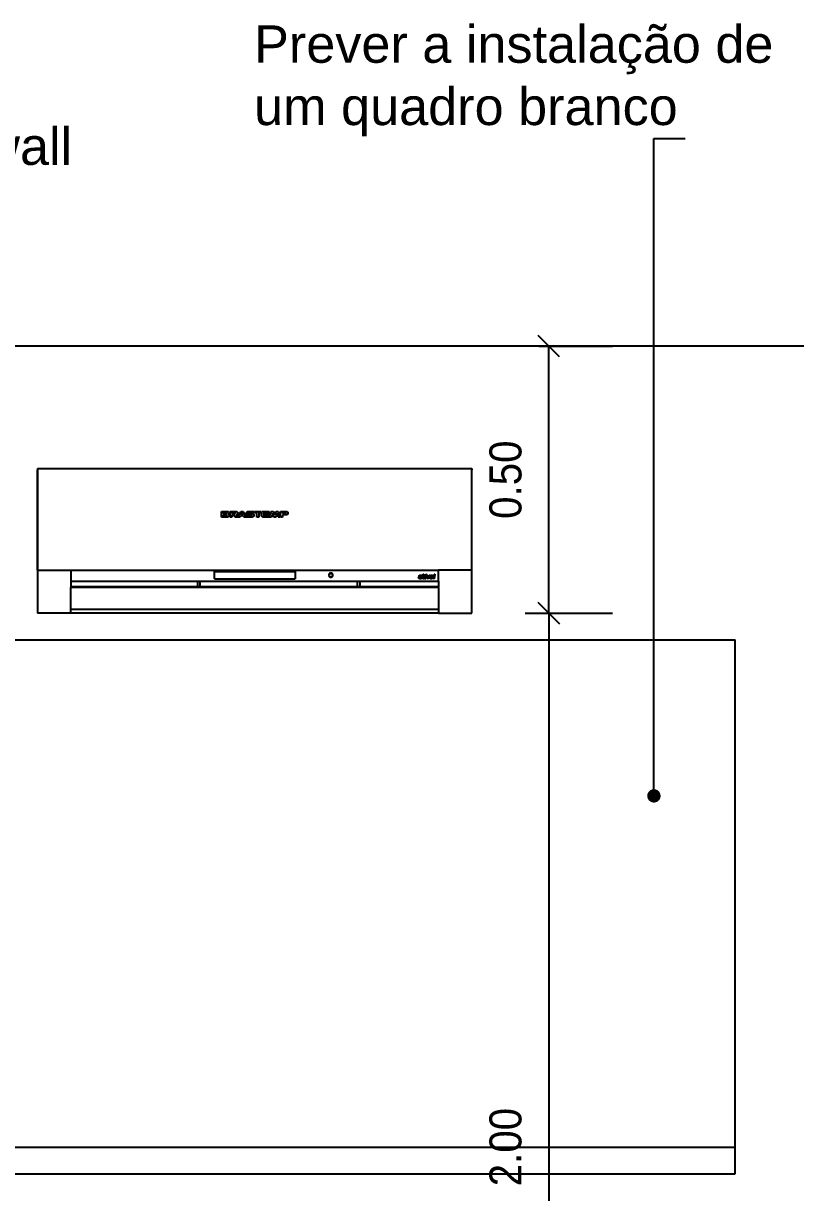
# Model space of a CAD drawing. Header units: millimetres. Extents: x 7034 to 7235, y -465 to -378.
# Drawn here: x 7106.118 to 7107.565, y -437.012 to -434.822 of the extents above; entities that cross this region are included whole.
import ezdxf

# ---------------------------------------------------------------- set-up
doc = ezdxf.new("R2010")
doc.units = ezdxf.units.MM
doc.header["$LTSCALE"] = 0.005
doc.linetypes.add('CONTINUO', pattern=[0])
doc.layers.get('0').update_dxf_attribs({"linetype": 'CONTINUO'})
doc.layers.get('DEFPOINTS').update_dxf_attribs({"linetype": 'CONTINUO', "lineweight": 15})
for name, color, linetype in [('- COTAS', 12, 'Continuous'), ('252', 252, 'Continuous'), ('ARQ-TEXTO', 3, 'Continuous'), ('ARQ_ALVENARIA', 6, 'Continuous'), ('ARQ_TXT_AMBIENTE', 3, 'Continuous'), ('DETALHES', 4, 'Continuous'), ('LL_DETALHES PRETO', 250, 'Continuous')]:
    doc.layers.add(name, color=color, linetype=linetype)
doc.styles.add('50', font='ARIALN.TTF', dxfattribs={"height": 0.1})
doc.styles.add('ARQ', font='arial.ttf', dxfattribs={"width": 0.9})
doc.styles.get("Standard").update_dxf_attribs({"font": 'arial.ttf'})
doc.dimstyles.new('1-40', dxfattribs={"dimtxt": 0.06, "dimasz": 0.04, "dimexe": 0.1195, "dimexo": 0.1, "dimgap": 0.05, "dimtad": 1, "dimzin": 0, "dimdsep": 46, "dimtxsty": 'ARQ', "dimblk": 'OBLIQUE', "dimcen": 0.09, "dimclrd": 1, "dimclre": 1, "dimclrt": 7, "dimadec": 0, "dimazin": 0, "dimtm": 1e-09, "dimtfac": 1, "dimtofl": 0, "dimtmove": 0, "dimatfit": 3, "dimfxl": 0.1, "dimfxlon": 1, "dimtolj": 1, "dimtzin": 0, "dimlwd": -1, "dimlwe": -1, "dimarcsym": 0})
doc.dimstyles.new('50', dxfattribs={"dimscale": 0, "dimtxt": 0.1, "dimasz": 0.025, "dimexe": 0.05, "dimexo": 0.05, "dimgap": 0.01, "dimtad": 1, "dimdec": 0, "dimlfac": 100, "dimzin": 0, "dimdsep": 46, "dimtxsty": '50', "dimblk": 'DOT', "dimcen": 0.02, "dimclrd": 1, "dimclre": 1, "dimclrt": 7, "dimadec": 0, "dimazin": 0, "dimtfac": 1, "dimtdec": 0, "dimtofl": 0, "dimtmove": 2, "dimatfit": 2, "dimldrblk": 'DOT', "dimfxl": 0.05, "dimtolj": 1, "dimtzin": 0, "dimlwd": -1, "dimarcsym": 0})

# ---------------------------------------------------------------- blocks, each defined once
blk = doc.blocks.new('_OBLIQUE')
at = {"color": 0, "linetype": 'ByBlock'}
blk.add_line((-0.5, -0.5), (0.5, 0.5), dxfattribs=at)
blk = doc.blocks.new('*D69')
at = {"layer": '- COTAS', "color": 1, "transparency": 16777216}
for p, q in [((7107.0585, -435.9264), (7107.222, -435.9264)), ((7107.1025, -435.9264), (7107.1025, -437.9264)), ((7107.2025, -437.9264), (7106.983, -437.9264))]:
    blk.add_line(p, q, dxfattribs=at)
at = {"layer": 'DEFPOINTS', "color": 0, "transparency": 16777216}
for p in [(7106.9585, -435.9264), (7107.1025, -437.9264), (7109.2585, -437.9264)]:
    blk.add_point(p, dxfattribs=at)
at = {"layer": '- COTAS', "color": 1, "transparency": 16777216, "xscale": 0.04, "yscale": 0.04, "zscale": 0.04}
for p, rotation in [((7107.1025, -435.9264), 90), ((7107.1025, -437.9264), 270)]:
    blk.add_blockref('_OBLIQUE', p, dxfattribs=dict(at, rotation=rotation))
at = {"layer": '- COTAS', "color": 7, "transparency": 16777216, "insert": (7107.0218, -436.9264), "char_height": 0.06, "attachment_point": 5, "rotation": 90, "style": 'ARQ'}
blk.add_mtext('\\A1;2.00', dxfattribs=at)
blk = doc.blocks.new('*D70')
at = {"layer": '- COTAS', "color": 1, "transparency": 16777216}
for p, q in [((7107.084, -435.4264), (7107.222, -435.4264)), ((7107.1025, -435.9264), (7107.1025, -435.4264)), ((7107.1025, -435.9264), (7107.222, -435.9264))]:
    blk.add_line(p, q, dxfattribs=at)
at = {"layer": 'DEFPOINTS', "color": 0, "transparency": 16777216}
for p in [(7106.984, -435.4264), (7107.1025, -435.4264), (7107.1025, -435.9264)]:
    blk.add_point(p, dxfattribs=at)
at = {"layer": '- COTAS', "color": 1, "transparency": 16777216, "xscale": 0.04, "yscale": 0.04, "zscale": 0.04}
for p, rotation in [((7107.1025, -435.4264), 90), ((7107.1025, -435.9264), 270)]:
    blk.add_blockref('_OBLIQUE', p, dxfattribs=dict(at, rotation=rotation))
at = {"layer": '- COTAS', "color": 7, "transparency": 16777216, "insert": (7107.0218, -435.6764), "char_height": 0.06, "attachment_point": 5, "rotation": 90, "style": 'ARQ'}
blk.add_mtext('\\A1;0.50', dxfattribs=at)
blk = doc.blocks.new('_DOT')
at = {"color": 0, "linetype": 'ByBlock'}
blk.add_line((-0.5, 0), (-1, 0), dxfattribs=at)
at = {"color": 0, "linetype": 'ByBlock', "const_width": 0.5}
blk.add_lwpolyline([(-0.25, 0, 1), (0.25, 0, 1)], format="xyb", close=True, dxfattribs=at)
blk = doc.blocks.new('DOT')
at = {"layer": 'ARQ-TEXTO', "color": 0, "linetype": 'ByBlock'}
blk.add_line((-0.5, 0), (-1, 0), dxfattribs=at)
at = {"layer": 'ARQ-TEXTO', "color": 0, "linetype": 'ByBlock', "const_width": 0.5}
blk.add_lwpolyline([(-0.25, 0, 1), (0.25, 0, 1)], format="xyb", close=True, dxfattribs=at)

msp = doc.modelspace()

# ---------------------------------------------------------------- linework, layer by layer
at = {"layer": '252'}
for p, q in [((7105.6518, -435.9764), (7107.4518, -435.9764)), ((7107.4518, -436.9764), (7107.4518, -435.9764)), ((7105.6518, -436.9264), (7107.4518, -436.9264)), ((7105.6518, -436.9764), (7107.4518, -436.9764))]:
    msp.add_line(p, q, dxfattribs=at)
at = {"layer": 'DETALHES'}
msp.add_line((7113.5818, -435.4264), (7105.1518, -435.4264), dxfattribs=at)
at = {"layer": 'LL_DETALHES PRETO'}
for p, q in [((7106.1451, -435.6556), (7106.1451, -435.6582)), ((7106.1451, -435.6556), (7106.1455, -435.6556)), ((7106.1451, -435.6582), (7106.1455, -435.6582)), ((7106.1451, -435.8461), (7106.1451, -435.6582)), ((7106.1455, -435.6582), (7106.1455, -435.6556)), ((7106.1455, -435.6556), (7106.958, -435.6556)), ((7106.1455, -435.8461), (7106.1455, -435.6582)), ((7106.958, -435.6556), (7106.9585, -435.6556)), ((7106.958, -435.6556), (7106.958, -435.6582)), ((7106.958, -435.6582), (7106.9585, -435.6582)), ((7106.958, -435.6582), (7106.958, -435.8461)), ((7106.9585, -435.6556), (7106.9585, -435.6582)), ((7106.9585, -435.8461), (7106.9585, -435.6582)), ((7106.4893, -435.7464), (7106.4893, -435.7357)), ((7106.4893, -435.7357), (7106.5009, -435.7357)), ((7106.5009, -435.7464), (7106.4893, -435.7464)), ((7106.4929, -435.7379), (7106.4929, -435.7397)), ((7106.499, -435.7379), (7106.4929, -435.7379)), ((7106.4929, -435.7397), (7106.499, -435.7397)), ((7106.4929, -435.7423), (7106.4929, -435.7441)), ((7106.499, -435.7423), (7106.4929, -435.7423)), ((7106.4929, -435.7441), (7106.499, -435.7441)), ((7106.4991, -435.7379), (7106.499, -435.7379)), ((7106.499, -435.7397), (7106.4991, -435.7397)), ((7106.4991, -435.7424), (7106.499, -435.7423)), ((7106.499, -435.7441), (7106.4991, -435.7441)), ((7106.4992, -435.738), (7106.4991, -435.7379)), ((7106.4991, -435.7397), (7106.4992, -435.7397)), ((7106.4992, -435.7424), (7106.4991, -435.7424)), ((7106.4991, -435.7441), (7106.4992, -435.7441)), ((7106.4993, -435.738), (7106.4992, -435.738)), ((7106.4992, -435.7397), (7106.4993, -435.7396)), ((7106.4993, -435.7424), (7106.4992, -435.7424)), ((7106.4992, -435.7441), (7106.4993, -435.7441)), ((7106.4993, -435.738), (7106.4993, -435.738)), ((7106.4994, -435.7381), (7106.4993, -435.738)), ((7106.4993, -435.7396), (7106.4994, -435.7395)), ((7106.4993, -435.7396), (7106.4993, -435.7396)), ((7106.4993, -435.7425), (7106.4993, -435.7424)), ((7106.4994, -435.7425), (7106.4993, -435.7425)), ((7106.4993, -435.744), (7106.4994, -435.744)), ((7106.4993, -435.7441), (7106.4993, -435.744)), ((7106.4995, -435.7382), (7106.4994, -435.7381)), ((7106.4994, -435.7395), (7106.4995, -435.7395)), ((7106.4995, -435.7426), (7106.4994, -435.7425)), ((7106.4994, -435.744), (7106.4995, -435.7439)), ((7106.4995, -435.7382), (7106.4995, -435.7382)), ((7106.4995, -435.7383), (7106.4995, -435.7382)), ((7106.4996, -435.7384), (7106.4995, -435.7383)), ((7106.4995, -435.7393), (7106.4996, -435.7392)), ((7106.4995, -435.7394), (7106.4995, -435.7393)), ((7106.4995, -435.7395), (7106.4995, -435.7394)), ((7106.4995, -435.7427), (7106.4995, -435.7426)), ((7106.4995, -435.7427), (7106.4995, -435.7427)), ((7106.4996, -435.7428), (7106.4995, -435.7427)), ((7106.4995, -435.7437), (7106.4996, -435.7436)), ((7106.4995, -435.7438), (7106.4995, -435.7437)), ((7106.4995, -435.7439), (7106.4995, -435.7438)), ((7106.4996, -435.7385), (7106.4996, -435.7384)), ((7106.4996, -435.7391), (7106.4996, -435.7385)), ((7106.4996, -435.7392), (7106.4996, -435.7391)), ((7106.4996, -435.7429), (7106.4996, -435.7428)), ((7106.4996, -435.7435), (7106.4996, -435.7429)), ((7106.4996, -435.7436), (7106.4996, -435.7435)), ((7106.5009, -435.7357), (7106.5014, -435.7357)), ((7106.5014, -435.7463), (7106.5009, -435.7464)), ((7106.5014, -435.7357), (7106.5019, -435.7358)), ((7106.5019, -435.7462), (7106.5014, -435.7463)), ((7106.5015, -435.741), (7106.5019, -435.7411)), ((7106.5019, -435.741), (7106.5015, -435.741)), ((7106.5019, -435.7358), (7106.5023, -435.736)), ((7106.5023, -435.7409), (7106.5019, -435.741)), ((7106.5019, -435.7411), (7106.5023, -435.7411)), ((7106.5023, -435.746), (7106.5019, -435.7462)), ((7106.5023, -435.736), (7106.5027, -435.7362)), ((7106.5026, -435.7408), (7106.5023, -435.7409)), ((7106.5023, -435.7411), (7106.5026, -435.7413)), ((7106.5027, -435.7458), (7106.5023, -435.746)), ((7106.503, -435.7406), (7106.5026, -435.7408)), ((7106.5026, -435.7413), (7106.503, -435.7415)), ((7106.5027, -435.7362), (7106.5031, -435.7365)), ((7106.5031, -435.7455), (7106.5027, -435.7458)), ((7106.5032, -435.7403), (7106.503, -435.7406)), ((7106.503, -435.7415), (7106.5032, -435.7417)), ((7106.5031, -435.7365), (7106.5034, -435.7369)), ((7106.5034, -435.7451), (7106.5031, -435.7455)), ((7106.5035, -435.74), (7106.5032, -435.7403)), ((7106.5032, -435.7417), (7106.5035, -435.742)), ((7106.5034, -435.7369), (7106.5036, -435.7373)), ((7106.5036, -435.7447), (7106.5034, -435.7451)), ((7106.5037, -435.7397), (7106.5035, -435.74)), ((7106.5035, -435.742), (7106.5037, -435.7423)), ((7106.5036, -435.7373), (7106.5038, -435.7377)), ((7106.5038, -435.7443), (7106.5036, -435.7447)), ((7106.5038, -435.7394), (7106.5037, -435.7397)), ((7106.5037, -435.7423), (7106.5038, -435.7427)), ((7106.5038, -435.7377), (7106.5039, -435.7382)), ((7106.5039, -435.739), (7106.5038, -435.7394)), ((7106.5038, -435.7427), (7106.5039, -435.743)), ((7106.5039, -435.7439), (7106.5038, -435.7443)), ((7106.5039, -435.7382), (7106.5039, -435.7386)), ((7106.5039, -435.7386), (7106.5039, -435.739)), ((7106.5039, -435.743), (7106.5039, -435.7434)), ((7106.5039, -435.7434), (7106.5039, -435.7439)), ((7106.5055, -435.7464), (7106.5055, -435.7357)), ((7106.5055, -435.7357), (7106.5165, -435.7357)), ((7106.509, -435.7464), (7106.5055, -435.7464)), ((7106.509, -435.7382), (7106.509, -435.7398)), ((7106.515, -435.7382), (7106.509, -435.7382)), ((7106.509, -435.7398), (7106.515, -435.7398)), ((7106.5127, -435.7423), (7106.509, -435.7423)), ((7106.509, -435.7423), (7106.509, -435.7464)), ((7106.5151, -435.7464), (7106.5127, -435.7423)), ((7106.5151, -435.7382), (7106.515, -435.7382)), ((7106.515, -435.7398), (7106.5151, -435.7398)), ((7106.5152, -435.7382), (7106.5151, -435.7382)), ((7106.5151, -435.7398), (7106.5152, -435.7398)), ((7106.5191, -435.7464), (7106.5151, -435.7464)), ((7106.5153, -435.7383), (7106.5152, -435.7382)), ((7106.5152, -435.7398), (7106.5153, -435.7398)), ((7106.5154, -435.7383), (7106.5153, -435.7383)), ((7106.5153, -435.7398), (7106.5154, -435.7397)), ((7106.5155, -435.7384), (7106.5154, -435.7383)), ((7106.5154, -435.7397), (7106.5155, -435.7396)), ((7106.5155, -435.7385), (7106.5155, -435.7384)), ((7106.5156, -435.7385), (7106.5155, -435.7385)), ((7106.5155, -435.7396), (7106.5156, -435.7395)), ((7106.5155, -435.7396), (7106.5155, -435.7396)), ((7106.5156, -435.7386), (7106.5156, -435.7385)), ((7106.5156, -435.7387), (7106.5156, -435.7386)), ((7106.5156, -435.7388), (7106.5156, -435.7387)), ((7106.5156, -435.7392), (7106.5156, -435.7388)), ((7106.5156, -435.7393), (7106.5156, -435.7392)), ((7106.5156, -435.7394), (7106.5156, -435.7393)), ((7106.5156, -435.7395), (7106.5156, -435.7394)), ((7106.5165, -435.7357), (7106.5171, -435.7357)), ((7106.5168, -435.7423), (7106.5191, -435.7464)), ((7106.5171, -435.7423), (7106.5168, -435.7423)), ((7106.5171, -435.7357), (7106.5176, -435.7358)), ((7106.5176, -435.7423), (7106.5171, -435.7423)), ((7106.5176, -435.7358), (7106.5182, -435.7361)), ((7106.5181, -435.7422), (7106.5176, -435.7423)), ((7106.5185, -435.742), (7106.5181, -435.7422)), ((7106.5182, -435.7361), (7106.5186, -435.7363)), ((7106.5189, -435.7418), (7106.5185, -435.742)), ((7106.5186, -435.7363), (7106.5191, -435.7367)), ((7106.5192, -435.7415), (7106.5189, -435.7418)), ((7106.5191, -435.7367), (7106.5194, -435.7371)), ((7106.5196, -435.7411), (7106.5192, -435.7415)), ((7106.5194, -435.7371), (7106.5197, -435.7376)), ((7106.5195, -435.7464), (7106.5255, -435.7363)), ((7106.5236, -435.7464), (7106.5195, -435.7464)), ((7106.5198, -435.7407), (7106.5196, -435.7411)), ((7106.5197, -435.7376), (7106.52, -435.7381)), ((7106.52, -435.7403), (7106.5198, -435.7407)), ((7106.52, -435.7381), (7106.5201, -435.7386)), ((7106.5201, -435.7399), (7106.52, -435.7403)), ((7106.5201, -435.7386), (7106.5201, -435.7392)), ((7106.5201, -435.7392), (7106.5201, -435.7394)), ((7106.5201, -435.7394), (7106.5201, -435.7399)), ((7106.5249, -435.7441), (7106.5236, -435.7464)), ((7106.5308, -435.7441), (7106.5249, -435.7441)), ((7106.5255, -435.7363), (7106.5256, -435.7361)), ((7106.5256, -435.7361), (7106.5258, -435.7359)), ((7106.5258, -435.7359), (7106.526, -435.7358)), ((7106.5279, -435.7391), (7106.5259, -435.7423)), ((7106.5259, -435.7423), (7106.5298, -435.7423)), ((7106.526, -435.7358), (7106.5263, -435.7357)), ((7106.5263, -435.7357), (7106.5265, -435.7357)), ((7106.5265, -435.7357), (7106.5292, -435.7357)), ((7106.5298, -435.7423), (7106.5279, -435.7391)), ((7106.5292, -435.7357), (7106.5295, -435.7357)), ((7106.5295, -435.7357), (7106.5297, -435.7358)), ((7106.5297, -435.7358), (7106.5299, -435.7359)), ((7106.5299, -435.7359), (7106.5301, -435.7361)), ((7106.5301, -435.7361), (7106.5303, -435.7363)), ((7106.5303, -435.7363), (7106.5362, -435.7464)), ((7106.5322, -435.7464), (7106.5308, -435.7441)), ((7106.5362, -435.7464), (7106.5322, -435.7464)), ((7106.5365, -435.7382), (7106.5366, -435.7377)), ((7106.5365, -435.7386), (7106.5365, -435.7382)), ((7106.5365, -435.7394), (7106.5365, -435.7386)), ((7106.5365, -435.7399), (7106.5365, -435.7394)), ((7106.5366, -435.7403), (7106.5365, -435.7399)), ((7106.5366, -435.7377), (7106.5368, -435.7373)), ((7106.5368, -435.7407), (7106.5366, -435.7403)), ((7106.5368, -435.7373), (7106.5371, -435.7369)), ((7106.5371, -435.7411), (7106.5368, -435.7407)), ((7106.537, -435.7464), (7106.537, -435.7441)), ((7106.537, -435.7441), (7106.546, -435.7441)), ((7106.5473, -435.7464), (7106.537, -435.7464)), ((7106.5371, -435.7369), (7106.5374, -435.7365)), ((7106.5374, -435.7415), (7106.5371, -435.7411)), ((7106.5374, -435.7365), (7106.5377, -435.7362)), ((7106.5377, -435.7418), (7106.5374, -435.7415)), ((7106.5377, -435.7362), (7106.5381, -435.736)), ((7106.5381, -435.742), (7106.5377, -435.7418)), ((7106.5381, -435.736), (7106.5386, -435.7358)), ((7106.5386, -435.7422), (7106.5381, -435.742)), ((7106.5386, -435.7358), (7106.539, -435.7357)), ((7106.539, -435.7423), (7106.5386, -435.7422)), ((7106.539, -435.7357), (7106.5395, -435.7357)), ((7106.5395, -435.7423), (7106.539, -435.7423)), ((7106.5395, -435.7357), (7106.5503, -435.7357)), ((7106.546, -435.7423), (7106.5395, -435.7423)), ((7106.5397, -435.7386), (7106.5396, -435.7387)), ((7106.5396, -435.7387), (7106.5396, -435.7388)), ((7106.5396, -435.7388), (7106.5396, -435.7392)), ((7106.5396, -435.7392), (7106.5396, -435.7393)), ((7106.5396, -435.7393), (7106.5397, -435.7394)), ((7106.5397, -435.7385), (7106.5397, -435.7386)), ((7106.5398, -435.7385), (7106.5397, -435.7385)), ((7106.5397, -435.7394), (7106.5397, -435.7395)), ((7106.5397, -435.7395), (7106.5398, -435.7396)), ((7106.5399, -435.7383), (7106.5398, -435.7384)), ((7106.5398, -435.7384), (7106.5398, -435.7385)), ((7106.5398, -435.7396), (7106.5399, -435.7397)), ((7106.5398, -435.7396), (7106.5398, -435.7396)), ((7106.54, -435.7383), (7106.5399, -435.7383)), ((7106.5399, -435.7397), (7106.54, -435.7398)), ((7106.5401, -435.7382), (7106.54, -435.7383)), ((7106.54, -435.7398), (7106.5401, -435.7398)), ((7106.5401, -435.7382), (7106.5401, -435.7382)), ((7106.5402, -435.7382), (7106.5401, -435.7382)), ((7106.5401, -435.7398), (7106.5402, -435.7398)), ((7106.5401, -435.7398), (7106.5401, -435.7398)), ((7106.5503, -435.7382), (7106.5402, -435.7382)), ((7106.5402, -435.7398), (7106.5473, -435.7398)), ((7106.546, -435.7424), (7106.546, -435.7423)), ((7106.5461, -435.7424), (7106.546, -435.7424)), ((7106.546, -435.7441), (7106.5461, -435.7441)), ((7106.546, -435.7441), (7106.546, -435.7441)), ((7106.5462, -435.7424), (7106.5461, -435.7424)), ((7106.5461, -435.7441), (7106.5462, -435.7441)), ((7106.5463, -435.7425), (7106.5462, -435.7424)), ((7106.5462, -435.7441), (7106.5463, -435.744)), ((7106.5464, -435.7425), (7106.5463, -435.7425)), ((7106.5463, -435.744), (7106.5464, -435.744)), ((7106.5464, -435.7426), (7106.5464, -435.7425)), ((7106.5465, -435.7427), (7106.5464, -435.7426)), ((7106.5464, -435.7439), (7106.5465, -435.7438)), ((7106.5464, -435.744), (7106.5464, -435.7439)), ((7106.5465, -435.7427), (7106.5465, -435.7427)), ((7106.5465, -435.7428), (7106.5465, -435.7427)), ((7106.5466, -435.7429), (7106.5465, -435.7428)), ((7106.5465, -435.7436), (7106.5466, -435.7435)), ((7106.5465, -435.7437), (7106.5465, -435.7436)), ((7106.5465, -435.7438), (7106.5465, -435.7437)), ((7106.5466, -435.7435), (7106.5466, -435.7429)), ((7106.5473, -435.7398), (7106.5477, -435.7399)), ((7106.5477, -435.7463), (7106.5473, -435.7464)), ((7106.5477, -435.7399), (7106.5482, -435.74)), ((7106.5482, -435.7462), (7106.5477, -435.7463)), ((7106.5482, -435.74), (7106.5486, -435.7401)), ((7106.5486, -435.7461), (7106.5482, -435.7462)), ((7106.5486, -435.7401), (7106.549, -435.7404)), ((7106.549, -435.7458), (7106.5486, -435.7461)), ((7106.549, -435.7404), (7106.5494, -435.7407)), ((7106.5494, -435.7455), (7106.549, -435.7458)), ((7106.5494, -435.7407), (7106.5497, -435.741)), ((7106.5497, -435.7452), (7106.5494, -435.7455)), ((7106.5497, -435.741), (7106.5499, -435.7414)), ((7106.5499, -435.7448), (7106.5497, -435.7452)), ((7106.5499, -435.7414), (7106.5501, -435.7418)), ((7106.5501, -435.7443), (7106.5499, -435.7448)), ((7106.5501, -435.7418), (7106.5502, -435.7423)), ((7106.5502, -435.7439), (7106.5501, -435.7443)), ((7106.5502, -435.7423), (7106.5503, -435.7428)), ((7106.5503, -435.7434), (7106.5502, -435.7439)), ((7106.5503, -435.7357), (7106.5503, -435.7382)), ((7106.5503, -435.7428), (7106.5503, -435.7434)), ((7106.5513, -435.7382), (7106.5513, -435.7357)), ((7106.5513, -435.7357), (7106.5635, -435.7357)), ((7106.5555, -435.7382), (7106.5513, -435.7382)), ((7106.5555, -435.7464), (7106.5555, -435.7382)), ((7106.5595, -435.7464), (7106.5555, -435.7464)), ((7106.5595, -435.7382), (7106.5595, -435.7464)), ((7106.5635, -435.7382), (7106.5595, -435.7382)), ((7106.5635, -435.7357), (7106.5635, -435.7382)), ((7106.5645, -435.7386), (7106.5646, -435.7382)), ((7106.5645, -435.7434), (7106.5645, -435.7386)), ((7106.5646, -435.7439), (7106.5645, -435.7434)), ((7106.5646, -435.7382), (7106.5647, -435.7377)), ((7106.5647, -435.7443), (7106.5646, -435.7439)), ((7106.5647, -435.7377), (7106.5649, -435.7373)), ((7106.5649, -435.7448), (7106.5647, -435.7443)), ((7106.5649, -435.7373), (7106.5651, -435.7369)), ((7106.5651, -435.7452), (7106.5649, -435.7448)), ((7106.5651, -435.7369), (7106.5654, -435.7365)), ((7106.5654, -435.7455), (7106.5651, -435.7452)), ((7106.5654, -435.7365), (7106.5658, -435.7362)), ((7106.5658, -435.7458), (7106.5654, -435.7455)), ((7106.5658, -435.7362), (7106.5662, -435.736)), ((7106.5662, -435.7461), (7106.5658, -435.7458)), ((7106.5662, -435.736), (7106.5666, -435.7358)), ((7106.5666, -435.7462), (7106.5662, -435.7461)), ((7106.5666, -435.7358), (7106.5671, -435.7357)), ((7106.5671, -435.7463), (7106.5666, -435.7462)), ((7106.5671, -435.7357), (7106.5675, -435.7357)), ((7106.5675, -435.7464), (7106.5671, -435.7463)), ((7106.5675, -435.7357), (7106.5785, -435.7357)), ((7106.5785, -435.7464), (7106.5675, -435.7464)), ((7106.5685, -435.7389), (7106.5684, -435.739)), ((7106.5684, -435.739), (7106.5684, -435.7392)), ((7106.5684, -435.7392), (7106.5684, -435.7394)), ((7106.5684, -435.7394), (7106.5684, -435.7398)), ((7106.5695, -435.7423), (7106.5684, -435.7398)), ((7106.5684, -435.7398), (7106.5767, -435.7398)), ((7106.5684, -435.7398), (7106.5684, -435.743)), ((7106.5684, -435.743), (7106.5684, -435.7431)), ((7106.5684, -435.7431), (7106.5684, -435.7433)), ((7106.5684, -435.7433), (7106.5685, -435.7435)), ((7106.5686, -435.7387), (7106.5685, -435.7389)), ((7106.5685, -435.7435), (7106.5686, -435.7436)), ((7106.5687, -435.7386), (7106.5686, -435.7387)), ((7106.5686, -435.7436), (7106.5687, -435.7438)), ((7106.5689, -435.7384), (7106.5687, -435.7386)), ((7106.5687, -435.7438), (7106.5689, -435.7439)), ((7106.569, -435.7383), (7106.5689, -435.7384)), ((7106.5689, -435.7439), (7106.569, -435.744)), ((7106.5692, -435.7383), (7106.569, -435.7383)), ((7106.569, -435.744), (7106.5692, -435.7441)), ((7106.5694, -435.7382), (7106.5692, -435.7383)), ((7106.5692, -435.7441), (7106.5694, -435.7441)), ((7106.5696, -435.7382), (7106.5694, -435.7382)), ((7106.5694, -435.7441), (7106.5696, -435.7441)), ((7106.5785, -435.7423), (7106.5695, -435.7423)), ((7106.5785, -435.7382), (7106.5696, -435.7382)), ((7106.5696, -435.7441), (7106.5785, -435.7441)), ((7106.5767, -435.7398), (7106.5785, -435.7423)), ((7106.5785, -435.7357), (7106.5785, -435.7382)), ((7106.5785, -435.7441), (7106.5785, -435.7464)), ((7106.5794, -435.7464), (7106.5822, -435.7357)), ((7106.5829, -435.7464), (7106.5794, -435.7464)), ((7106.5822, -435.7357), (7106.5868, -435.7357)), ((7106.5849, -435.7389), (7106.5829, -435.7464)), ((7106.5873, -435.7464), (7106.5849, -435.7389)), ((7106.5868, -435.7357), (7106.5892, -435.7429)), ((7106.5912, -435.7464), (7106.5873, -435.7464)), ((7106.5892, -435.7429), (7106.5917, -435.7357)), ((7106.5935, -435.7392), (7106.5912, -435.7464)), ((7106.5917, -435.7357), (7106.5961, -435.7357)), ((7106.5954, -435.7464), (7106.5935, -435.7392)), ((7106.5989, -435.7464), (7106.5954, -435.7464)), ((7106.5961, -435.7357), (7106.5989, -435.7464)), ((7106.5997, -435.7464), (7106.5997, -435.7357)), ((7106.5997, -435.7357), (7106.6108, -435.7357)), ((7106.6035, -435.7464), (7106.5997, -435.7464)), ((7106.6092, -435.7382), (7106.6035, -435.7382)), ((7106.6035, -435.7382), (7106.6035, -435.7398)), ((7106.6035, -435.7398), (7106.6092, -435.7398)), ((7106.6108, -435.7423), (7106.6035, -435.7423)), ((7106.6035, -435.7423), (7106.6035, -435.7464)), ((7106.6093, -435.7382), (7106.6092, -435.7382)), ((7106.6092, -435.7398), (7106.6093, -435.7398)), ((7106.6094, -435.7382), (7106.6093, -435.7382)), ((7106.6093, -435.7398), (7106.6094, -435.7398)), ((7106.6095, -435.7383), (7106.6094, -435.7382)), ((7106.6094, -435.7398), (7106.6095, -435.7398)), ((7106.6096, -435.7383), (7106.6095, -435.7383)), ((7106.6095, -435.7398), (7106.6096, -435.7397)), ((7106.6096, -435.7384), (7106.6096, -435.7383)), ((7106.6097, -435.7385), (7106.6096, -435.7384)), ((7106.6096, -435.7396), (7106.6097, -435.7396)), ((7106.6096, -435.7397), (7106.6096, -435.7396)), ((7106.6097, -435.7385), (7106.6097, -435.7385)), ((7106.6098, -435.7386), (7106.6097, -435.7385)), ((7106.6097, -435.7395), (7106.6098, -435.7394)), ((7106.6097, -435.7396), (7106.6097, -435.7395)), ((7106.6098, -435.7387), (7106.6098, -435.7386)), ((7106.6098, -435.7388), (7106.6098, -435.7387)), ((7106.6098, -435.7392), (7106.6098, -435.7388)), ((7106.6098, -435.7393), (7106.6098, -435.7392)), ((7106.6098, -435.7394), (7106.6098, -435.7393)), ((7106.6108, -435.7357), (7106.6113, -435.7357)), ((7106.6113, -435.7423), (7106.6108, -435.7423)), ((7106.6113, -435.7357), (7106.6117, -435.7358)), ((7106.6117, -435.7422), (7106.6113, -435.7423)), ((7106.6117, -435.7358), (7106.6122, -435.736)), ((7106.6122, -435.742), (7106.6117, -435.7422)), ((7106.6122, -435.736), (7106.6126, -435.7362)), ((7106.6126, -435.7418), (7106.6122, -435.742)), ((7106.6126, -435.7362), (7106.6129, -435.7365)), ((7106.6129, -435.7415), (7106.6126, -435.7418)), ((7106.6129, -435.7365), (7106.6132, -435.7369)), ((7106.6132, -435.7411), (7106.6129, -435.7415)), ((7106.6132, -435.7369), (7106.6135, -435.7373)), ((7106.6135, -435.7407), (7106.6132, -435.7411)), ((7106.6135, -435.7373), (7106.6137, -435.7377)), ((7106.6137, -435.7403), (7106.6135, -435.7407)), ((7106.6137, -435.7377), (7106.6138, -435.7382)), ((7106.6138, -435.7399), (7106.6137, -435.7403)), ((7106.6138, -435.7382), (7106.6138, -435.7386)), ((7106.6138, -435.7386), (7106.6138, -435.7394)), ((7106.6138, -435.7394), (7106.6138, -435.7399)), ((7106.1455, -435.8461), (7106.1451, -435.8461)), ((7106.1451, -435.8461), (7106.1451, -435.9264)), ((7106.1455, -435.8461), (7106.2075, -435.8461)), ((7106.2075, -435.8461), (7106.896, -435.8461)), ((7106.2075, -435.8461), (7106.2075, -435.8662)), ((7106.4762, -435.8484), (7106.6273, -435.8484)), ((7106.4762, -435.8619), (7106.4762, -435.8484)), ((7106.6273, -435.8484), (7106.6273, -435.8619)), ((7106.6903, -435.8545), (7106.6902, -435.8551)), ((7106.6902, -435.8551), (7106.6903, -435.8557)), ((7106.6904, -435.8539), (7106.6903, -435.8545)), ((7106.6903, -435.8557), (7106.6904, -435.8563)), ((7106.6906, -435.8533), (7106.6904, -435.8539)), ((7106.6904, -435.8563), (7106.6906, -435.8569)), ((7106.691, -435.8528), (7106.6906, -435.8533)), ((7106.6906, -435.8569), (7106.691, -435.8574)), ((7106.6908, -435.8551), (7106.6909, -435.8546)), ((7106.6909, -435.8557), (7106.6908, -435.8551)), ((7106.6909, -435.8546), (7106.691, -435.8541)), ((7106.691, -435.8562), (7106.6909, -435.8557)), ((7106.6914, -435.8523), (7106.691, -435.8528)), ((7106.691, -435.8541), (7106.6912, -435.8536)), ((7106.6912, -435.8566), (7106.691, -435.8562)), ((7106.691, -435.8574), (7106.6914, -435.8579)), ((7106.6912, -435.8536), (7106.6915, -435.8532)), ((7106.6915, -435.8571), (7106.6912, -435.8566)), ((7106.6919, -435.8519), (7106.6914, -435.8523)), ((7106.6914, -435.8579), (7106.6919, -435.8583)), ((7106.6915, -435.8532), (7106.6918, -435.8528)), ((7106.6918, -435.8575), (7106.6915, -435.8571)), ((7106.6918, -435.8528), (7106.6922, -435.8524)), ((7106.6922, -435.8578), (7106.6918, -435.8575)), ((7106.6924, -435.8516), (7106.6919, -435.8519)), ((7106.6919, -435.8583), (7106.6924, -435.8586)), ((7106.6922, -435.8524), (7106.6927, -435.8522)), ((7106.6927, -435.8581), (7106.6922, -435.8578)), ((7106.693, -435.8514), (7106.6924, -435.8516)), ((7106.6924, -435.8586), (7106.693, -435.8589)), ((7106.6927, -435.8522), (7106.6932, -435.852)), ((7106.6932, -435.8583), (7106.6927, -435.8581)), ((7106.6936, -435.8512), (7106.693, -435.8514)), ((7106.693, -435.8589), (7106.6936, -435.859)), ((7106.6932, -435.852), (7106.6937, -435.8518)), ((7106.6937, -435.8584), (7106.6932, -435.8583)), ((7106.6942, -435.8512), (7106.6936, -435.8512)), ((7106.6936, -435.859), (7106.6942, -435.8591)), ((7106.6937, -435.8518), (7106.6942, -435.8518)), ((7106.6942, -435.8585), (7106.6937, -435.8584)), ((7106.6949, -435.8512), (7106.6942, -435.8512)), ((7106.6942, -435.8518), (7106.6948, -435.8518)), ((7106.6948, -435.8584), (7106.6942, -435.8585)), ((7106.6942, -435.8591), (7106.6949, -435.859)), ((7106.6948, -435.8518), (7106.6953, -435.852)), ((7106.6953, -435.8583), (7106.6948, -435.8584)), ((7106.6955, -435.8514), (7106.6949, -435.8512)), ((7106.6949, -435.859), (7106.6955, -435.8589)), ((7106.6953, -435.852), (7106.6958, -435.8522)), ((7106.6958, -435.8581), (7106.6953, -435.8583)), ((7106.6961, -435.8516), (7106.6955, -435.8514)), ((7106.6955, -435.8589), (7106.6961, -435.8586)), ((7106.6958, -435.8522), (7106.6962, -435.8524)), ((7106.6962, -435.8578), (7106.6958, -435.8581)), ((7106.6966, -435.8519), (7106.6961, -435.8516)), ((7106.6961, -435.8586), (7106.6966, -435.8583)), ((7106.6962, -435.8524), (7106.6966, -435.8528)), ((7106.6966, -435.8575), (7106.6962, -435.8578)), ((7106.6971, -435.8523), (7106.6966, -435.8519)), ((7106.6966, -435.8528), (7106.697, -435.8532)), ((7106.697, -435.8571), (7106.6966, -435.8575)), ((7106.6966, -435.8583), (7106.6971, -435.8579)), ((7106.697, -435.8532), (7106.6973, -435.8536)), ((7106.6973, -435.8566), (7106.697, -435.8571)), ((7106.6975, -435.8528), (7106.6971, -435.8523)), ((7106.6971, -435.8579), (7106.6975, -435.8574)), ((7106.6973, -435.8536), (7106.6975, -435.8541)), ((7106.6975, -435.8562), (7106.6973, -435.8566)), ((7106.6978, -435.8533), (7106.6975, -435.8528)), ((7106.6975, -435.8541), (7106.6976, -435.8546)), ((7106.6976, -435.8557), (7106.6975, -435.8562)), ((7106.6975, -435.8574), (7106.6978, -435.8569)), ((7106.6976, -435.8546), (7106.6976, -435.8551)), ((7106.6976, -435.8551), (7106.6976, -435.8557)), ((7106.6981, -435.8539), (7106.6978, -435.8533)), ((7106.6978, -435.8569), (7106.6981, -435.8563)), ((7106.6982, -435.8545), (7106.6981, -435.8539)), ((7106.6981, -435.8563), (7106.6982, -435.8557)), ((7106.6982, -435.8551), (7106.6982, -435.8545)), ((7106.6982, -435.8557), (7106.6982, -435.8551)), ((7106.8588, -435.8593), (7106.8589, -435.859)), ((7106.8588, -435.8596), (7106.8588, -435.8593)), ((7106.8588, -435.86), (7106.8588, -435.8596)), ((7106.8588, -435.8603), (7106.8588, -435.86)), ((7106.8589, -435.8606), (7106.8588, -435.8603)), ((7106.8589, -435.859), (7106.8591, -435.8588)), ((7106.859, -435.8608), (7106.8589, -435.8606)), ((7106.8592, -435.8611), (7106.859, -435.8608)), ((7106.8591, -435.8588), (7106.8593, -435.8585)), ((7106.8594, -435.8613), (7106.8592, -435.8611)), ((7106.8593, -435.8585), (7106.8595, -435.8583)), ((7106.8594, -435.8577), (7106.8595, -435.8569)), ((7106.8607, -435.8577), (7106.8594, -435.8577)), ((7106.8597, -435.8615), (7106.8594, -435.8613)), ((7106.8595, -435.8566), (7106.8596, -435.8564)), ((7106.8595, -435.8569), (7106.8595, -435.8566)), ((7106.8595, -435.8583), (7106.8597, -435.8581)), ((7106.8596, -435.8564), (7106.8598, -435.8562)), ((7106.8597, -435.8581), (7106.86, -435.858)), ((7106.86, -435.8617), (7106.8597, -435.8615)), ((7106.8598, -435.8562), (7106.8599, -435.856)), ((7106.8599, -435.856), (7106.8601, -435.8558)), ((7106.86, -435.858), (7106.8603, -435.8579)), ((7106.8602, -435.8618), (7106.86, -435.8617)), ((7106.8601, -435.8558), (7106.8603, -435.8556)), ((7106.8603, -435.8599), (7106.8602, -435.86)), ((7106.8602, -435.86), (7106.8603, -435.8601)), ((7106.8603, -435.8556), (7106.8605, -435.8555)), ((7106.8603, -435.8579), (7106.8606, -435.8578)), ((7106.8604, -435.8594), (7106.8603, -435.8595)), ((7106.8603, -435.8595), (7106.8603, -435.8596)), ((7106.8603, -435.8596), (7106.8603, -435.8599)), ((7106.8603, -435.8601), (7106.8603, -435.8602)), ((7106.8603, -435.8602), (7106.8603, -435.8603)), ((7106.8603, -435.8603), (7106.8604, -435.8604)), ((7106.8605, -435.8592), (7106.8604, -435.8593)), ((7106.8604, -435.8593), (7106.8604, -435.8594)), ((7106.8604, -435.8594), (7106.8604, -435.8594)), ((7106.8604, -435.8604), (7106.8605, -435.8605)), ((7106.8605, -435.8555), (7106.8608, -435.8554)), ((7106.8606, -435.8592), (7106.8605, -435.8592)), ((7106.8605, -435.8605), (7106.8606, -435.8605)), ((7106.8606, -435.8578), (7106.8631, -435.8577)), ((7106.8607, -435.8591), (7106.8606, -435.8592)), ((7106.8606, -435.8605), (7106.8607, -435.8606)), ((7106.8608, -435.8573), (7106.8607, -435.8577)), ((7106.8608, -435.8591), (7106.8607, -435.8591)), ((7106.8607, -435.8591), (7106.8607, -435.8591)), ((7106.8607, -435.8606), (7106.8608, -435.8606)), ((7106.8608, -435.8554), (7106.8611, -435.8554)), ((7106.8609, -435.857), (7106.8608, -435.8571)), ((7106.8608, -435.8571), (7106.8608, -435.8572)), ((7106.8608, -435.8572), (7106.8608, -435.8573)), ((7106.8609, -435.8591), (7106.8608, -435.8591)), ((7106.8608, -435.8606), (7106.8609, -435.8606)), ((7106.861, -435.8568), (7106.8609, -435.8569)), ((7106.8609, -435.8569), (7106.8609, -435.857)), ((7106.8632, -435.8591), (7106.8609, -435.8591)), ((7106.8609, -435.8606), (7106.862, -435.8606)), ((7106.8611, -435.8568), (7106.861, -435.8568)), ((7106.8611, -435.8554), (7106.8613, -435.8554)), ((7106.8612, -435.8567), (7106.8611, -435.8568)), ((7106.8613, -435.8567), (7106.8612, -435.8567)), ((7106.8613, -435.8554), (7106.8633, -435.8554)), ((7106.8614, -435.8567), (7106.8613, -435.8567)), ((7106.8615, -435.8567), (7106.8614, -435.8567)), ((7106.8631, -435.8567), (7106.8615, -435.8567)), ((7106.862, -435.8606), (7106.8621, -435.8606)), ((7106.8621, -435.8606), (7106.8623, -435.8605)), ((7106.8625, -435.8616), (7106.8622, -435.8618)), ((7106.8623, -435.8605), (7106.8625, -435.8605)), ((7106.8625, -435.8605), (7106.8626, -435.8604)), ((7106.8627, -435.8615), (7106.8625, -435.8616)), ((7106.8626, -435.8604), (7106.8628, -435.8603)), ((7106.863, -435.8613), (7106.8627, -435.8615)), ((7106.8628, -435.8603), (7106.8629, -435.8601)), ((7106.8629, -435.8601), (7106.863, -435.86)), ((7106.8629, -435.8618), (7106.863, -435.8613)), ((7106.863, -435.86), (7106.8631, -435.8598)), ((7106.8632, -435.8567), (7106.8631, -435.8567)), ((7106.8631, -435.8577), (7106.8632, -435.8577)), ((7106.8631, -435.8598), (7106.8632, -435.8597)), ((7106.8633, -435.8567), (7106.8632, -435.8567)), ((7106.8632, -435.8577), (7106.8633, -435.8577)), ((7106.8632, -435.8595), (7106.8633, -435.8591)), ((7106.8632, -435.8597), (7106.8632, -435.8595)), ((7106.8633, -435.8554), (7106.8636, -435.8554)), ((7106.8634, -435.8568), (7106.8633, -435.8567)), ((7106.8633, -435.8567), (7106.8633, -435.8567)), ((7106.8633, -435.8577), (7106.8633, -435.8576)), ((7106.8633, -435.8576), (7106.8634, -435.8576)), ((7106.8635, -435.8568), (7106.8634, -435.8568)), ((7106.8634, -435.8576), (7106.8635, -435.8576)), ((7106.8635, -435.8569), (7106.8635, -435.8568)), ((7106.8636, -435.8569), (7106.8635, -435.8569)), ((7106.8635, -435.8575), (7106.8636, -435.8574)), ((7106.8635, -435.8576), (7106.8635, -435.8575)), ((7106.8636, -435.8554), (7106.8639, -435.8555)), ((7106.8636, -435.857), (7106.8636, -435.8569)), ((7106.8636, -435.8571), (7106.8636, -435.857)), ((7106.8636, -435.8572), (7106.8636, -435.8571)), ((7106.8636, -435.8573), (7106.8636, -435.8572)), ((7106.8636, -435.8574), (7106.8636, -435.8573)), ((7106.8636, -435.8573), (7106.8636, -435.8573)), ((7106.8639, -435.8555), (7106.8642, -435.8556)), ((7106.8642, -435.8556), (7106.8645, -435.8558)), ((7106.8651, -435.8574), (7106.8643, -435.8618)), ((7106.8645, -435.8558), (7106.8647, -435.856)), ((7106.8647, -435.856), (7106.8649, -435.8562)), ((7106.8649, -435.8562), (7106.865, -435.8565)), ((7106.865, -435.8565), (7106.8651, -435.8568)), ((7106.8651, -435.8568), (7106.8651, -435.8571)), ((7106.8651, -435.8571), (7106.8651, -435.8574)), ((7106.8656, -435.8567), (7106.8658, -435.8553)), ((7106.8667, -435.8567), (7106.8656, -435.8567)), ((7106.8658, -435.8553), (7106.8669, -435.8553)), ((7106.866, -435.8604), (7106.8667, -435.8567)), ((7106.866, -435.8606), (7106.866, -435.8604)), ((7106.866, -435.8608), (7106.866, -435.8606)), ((7106.8661, -435.8611), (7106.866, -435.8608)), ((7106.8662, -435.8613), (7106.8661, -435.8611)), ((7106.8663, -435.8615), (7106.8662, -435.8613)), ((7106.8665, -435.8616), (7106.8663, -435.8615)), ((7106.8667, -435.8617), (7106.8665, -435.8616)), ((7106.8669, -435.8553), (7106.8672, -435.8532)), ((7106.8672, -435.8532), (7106.8687, -435.8532)), ((7106.8681, -435.8567), (7106.8676, -435.8602)), ((7106.8676, -435.8602), (7106.8676, -435.8603)), ((7106.8676, -435.8603), (7106.8676, -435.8603)), ((7106.8676, -435.8603), (7106.8676, -435.8604)), ((7106.8676, -435.8604), (7106.8676, -435.8604)), ((7106.8676, -435.8604), (7106.8677, -435.8605)), ((7106.8677, -435.8605), (7106.8677, -435.8605)), ((7106.8677, -435.8605), (7106.8678, -435.8606)), ((7106.8678, -435.8606), (7106.8678, -435.8606)), ((7106.8678, -435.8606), (7106.8679, -435.8606)), ((7106.8679, -435.8606), (7106.8679, -435.8606)), ((7106.8679, -435.8606), (7106.869, -435.8606)), ((7106.8709, -435.8567), (7106.8681, -435.8567)), ((7106.8687, -435.8532), (7106.8683, -435.8553)), ((7106.8683, -435.8553), (7106.8711, -435.8553)), ((7106.869, -435.8606), (7106.869, -435.8606)), ((7106.869, -435.8606), (7106.8691, -435.8606)), ((7106.8691, -435.8606), (7106.8691, -435.8606)), ((7106.8691, -435.8606), (7106.8692, -435.8606)), ((7106.8692, -435.8606), (7106.8692, -435.8605)), ((7106.8692, -435.8605), (7106.8692, -435.8605)), ((7106.8692, -435.8605), (7106.8693, -435.8605)), ((7106.8693, -435.8603), (7106.8694, -435.8595)), ((7106.8693, -435.8604), (7106.8693, -435.8603)), ((7106.8693, -435.8605), (7106.8693, -435.8604)), ((7106.8693, -435.8604), (7106.8693, -435.8604)), ((7106.8694, -435.8595), (7106.8708, -435.8595)), ((7106.8699, -435.8616), (7106.8697, -435.8618)), ((7106.8701, -435.8615), (7106.8699, -435.8616)), ((7106.8703, -435.8613), (7106.8701, -435.8615)), ((7106.8704, -435.8611), (7106.8703, -435.8613)), ((7106.8705, -435.8609), (7106.8704, -435.8611)), ((7106.8706, -435.8607), (7106.8705, -435.8609)), ((7106.8707, -435.8604), (7106.8706, -435.8607)), ((7106.8708, -435.8595), (7106.8707, -435.8604)), ((7106.8711, -435.8553), (7106.8709, -435.8567)), ((7106.8709, -435.8618), (7106.8721, -435.8553)), ((7106.8721, -435.8553), (7106.8735, -435.8553)), ((7106.8723, -435.8537), (7106.8724, -435.8536)), ((7106.8723, -435.8538), (7106.8723, -435.8537)), ((7106.8723, -435.8539), (7106.8723, -435.8538)), ((7106.8723, -435.8541), (7106.8723, -435.8539)), ((7106.8723, -435.8542), (7106.8723, -435.8541)), ((7106.8724, -435.8543), (7106.8723, -435.8542)), ((7106.8724, -435.8535), (7106.8725, -435.8534)), ((7106.8724, -435.8536), (7106.8724, -435.8535)), ((7106.8724, -435.8544), (7106.8724, -435.8543)), ((7106.8725, -435.8545), (7106.8724, -435.8544)), ((7106.8735, -435.8553), (7106.8724, -435.8618)), ((7106.8725, -435.8534), (7106.8726, -435.8533)), ((7106.8725, -435.8534), (7106.8725, -435.8534)), ((7106.8726, -435.8546), (7106.8725, -435.8545)), ((7106.8726, -435.8533), (7106.8727, -435.8532)), ((7106.8726, -435.8533), (7106.8726, -435.8533)), ((7106.8727, -435.8547), (7106.8726, -435.8546)), ((7106.8727, -435.8532), (7106.8728, -435.8532)), ((7106.8728, -435.8547), (7106.8727, -435.8547)), ((7106.8729, -435.8532), (7106.8728, -435.8532)), ((7106.8728, -435.8532), (7106.8728, -435.8532)), ((7106.873, -435.8547), (7106.8728, -435.8547)), ((7106.8729, -435.8532), (7106.873, -435.8531)), ((7106.873, -435.8531), (7106.8731, -435.8531)), ((7106.8731, -435.8547), (7106.873, -435.8547)), ((7106.8731, -435.8531), (7106.8732, -435.8531)), ((7106.8732, -435.8547), (7106.8731, -435.8547)), ((7106.8732, -435.8531), (7106.8733, -435.8532)), ((7106.8733, -435.8547), (7106.8732, -435.8547)), ((7106.8733, -435.8532), (7106.8733, -435.8532)), ((7106.8733, -435.8532), (7106.8735, -435.8532)), ((7106.8735, -435.8547), (7106.8733, -435.8547)), ((7106.8735, -435.8532), (7106.8736, -435.8533)), ((7106.8736, -435.8546), (7106.8735, -435.8547)), ((7106.8736, -435.8533), (7106.8737, -435.8534)), ((7106.8737, -435.8545), (7106.8736, -435.8546)), ((7106.8737, -435.8534), (7106.8737, -435.8534)), ((7106.8737, -435.8534), (7106.8738, -435.8535)), ((7106.8738, -435.8544), (7106.8737, -435.8545)), ((7106.8751, -435.8618), (7106.8737, -435.8553)), ((7106.8737, -435.8553), (7106.8752, -435.8553)), ((7106.8738, -435.8535), (7106.8738, -435.8536)), ((7106.8738, -435.8536), (7106.8739, -435.8537)), ((7106.8739, -435.8542), (7106.8738, -435.8543)), ((7106.8738, -435.8543), (7106.8738, -435.8544)), ((7106.8739, -435.8537), (7106.8739, -435.8538)), ((7106.8739, -435.8538), (7106.8739, -435.8539)), ((7106.8739, -435.8539), (7106.8739, -435.8541)), ((7106.8739, -435.8541), (7106.8739, -435.8542)), ((7106.8752, -435.8553), (7106.8762, -435.8597)), ((7106.8762, -435.8597), (7106.8786, -435.8553)), ((7106.8802, -435.8553), (7106.8766, -435.8618)), ((7106.8786, -435.8553), (7106.8802, -435.8553)), ((7106.8795, -435.8595), (7106.88, -435.857)), ((7106.8795, -435.8599), (7106.8795, -435.8595)), ((7106.8795, -435.8602), (7106.8795, -435.8599)), ((7106.8796, -435.8606), (7106.8795, -435.8602)), ((7106.8798, -435.8609), (7106.8796, -435.8606)), ((7106.8801, -435.8612), (7106.8798, -435.8609)), ((7106.88, -435.857), (7106.8802, -435.8565)), ((7106.8803, -435.8615), (7106.8801, -435.8612)), ((7106.8802, -435.8565), (7106.8805, -435.8561)), ((7106.8807, -435.8617), (7106.8803, -435.8615)), ((7106.8805, -435.8561), (7106.8809, -435.8558)), ((7106.881, -435.8618), (7106.8807, -435.8617)), ((7106.8809, -435.8558), (7106.8814, -435.8555)), ((7106.8811, -435.8592), (7106.881, -435.8596)), ((7106.881, -435.8596), (7106.881, -435.8598)), ((7106.881, -435.8598), (7106.881, -435.8599)), ((7106.881, -435.8599), (7106.8811, -435.8601)), ((7106.8811, -435.8601), (7106.8811, -435.8602)), ((7106.8811, -435.8602), (7106.8812, -435.8603)), ((7106.8855, -435.8591), (7106.8812, -435.8591)), ((7106.8812, -435.8603), (7106.8813, -435.8604)), ((7106.8813, -435.8604), (7106.8814, -435.8605)), ((7106.8814, -435.8555), (7106.8819, -435.8554)), ((7106.8815, -435.8573), (7106.8814, -435.8576)), ((7106.8814, -435.8576), (7106.8814, -435.8577)), ((7106.8814, -435.8576), (7106.8814, -435.8576)), ((7106.8814, -435.8577), (7106.8814, -435.8577)), ((7106.8814, -435.8577), (7106.8814, -435.8577)), ((7106.8814, -435.8577), (7106.8814, -435.8578)), ((7106.8814, -435.8578), (7106.8814, -435.8578)), ((7106.8814, -435.8578), (7106.8814, -435.8578)), ((7106.8814, -435.8578), (7106.8815, -435.8578)), ((7106.8814, -435.8605), (7106.8816, -435.8606)), ((7106.8817, -435.8571), (7106.8815, -435.8573)), ((7106.8815, -435.8578), (7106.8815, -435.8578)), ((7106.8815, -435.8578), (7106.8815, -435.8578)), ((7106.8815, -435.8578), (7106.8838, -435.8578)), ((7106.8816, -435.8606), (7106.8817, -435.8606)), ((7106.882, -435.8569), (7106.8817, -435.8571)), ((7106.8817, -435.8606), (7106.8819, -435.8606)), ((7106.8819, -435.8554), (7106.8839, -435.8554)), ((7106.8819, -435.8606), (7106.8828, -435.8606)), ((7106.8822, -435.8567), (7106.882, -435.8569)), ((7106.8825, -435.8567), (7106.8822, -435.8567)), ((7106.8836, -435.8567), (7106.8825, -435.8567)), ((7106.8828, -435.8606), (7106.883, -435.8606)), ((7106.883, -435.8606), (7106.8831, -435.8606)), ((7106.8831, -435.8606), (7106.8832, -435.8605)), ((7106.8832, -435.8605), (7106.8833, -435.8605)), ((7106.8833, -435.8605), (7106.8834, -435.8604)), ((7106.8834, -435.8604), (7106.8835, -435.8603)), ((7106.8835, -435.8603), (7106.8836, -435.8602)), ((7106.8837, -435.8567), (7106.8836, -435.8567)), ((7106.8836, -435.8601), (7106.8837, -435.86)), ((7106.8836, -435.8602), (7106.8836, -435.8601)), ((7106.8838, -435.8567), (7106.8837, -435.8567)), ((7106.8837, -435.8599), (7106.8838, -435.8595)), ((7106.8837, -435.86), (7106.8837, -435.8599)), ((7106.8839, -435.8567), (7106.8838, -435.8567)), ((7106.8838, -435.8578), (7106.8839, -435.8578)), ((7106.8838, -435.8595), (7106.8852, -435.8595)), ((7106.8839, -435.8554), (7106.8842, -435.8554)), ((7106.884, -435.8568), (7106.8839, -435.8567)), ((7106.8839, -435.8578), (7106.8839, -435.8578)), ((7106.8839, -435.8578), (7106.884, -435.8578)), ((7106.8841, -435.8616), (7106.8839, -435.8618)), ((7106.8841, -435.8569), (7106.884, -435.8568)), ((7106.884, -435.8578), (7106.884, -435.8578)), ((7106.884, -435.8578), (7106.8841, -435.8578)), ((7106.8842, -435.857), (7106.8841, -435.8569)), ((7106.8841, -435.8569), (7106.8841, -435.8569)), ((7106.8841, -435.8577), (7106.8842, -435.8576)), ((7106.8841, -435.8578), (7106.8841, -435.8577)), ((7106.8841, -435.8577), (7106.8841, -435.8577)), ((7106.8844, -435.8614), (7106.8841, -435.8616)), ((7106.8842, -435.8554), (7106.8845, -435.8555)), ((7106.8842, -435.8571), (7106.8842, -435.857)), ((7106.8842, -435.8572), (7106.8842, -435.8571)), ((7106.8842, -435.8573), (7106.8842, -435.8572)), ((7106.8842, -435.8575), (7106.8842, -435.8573)), ((7106.8842, -435.8576), (7106.8842, -435.8575)), ((7106.8842, -435.8576), (7106.8842, -435.8576)), ((7106.8846, -435.8612), (7106.8844, -435.8614)), ((7106.8845, -435.8555), (7106.8848, -435.8556)), ((7106.8848, -435.861), (7106.8846, -435.8612)), ((7106.8848, -435.8556), (7106.8851, -435.8558)), ((7106.8849, -435.8607), (7106.8848, -435.861)), ((7106.8851, -435.8604), (7106.8849, -435.8607)), ((7106.8851, -435.8558), (7106.8853, -435.856)), ((7106.8852, -435.8595), (7106.8851, -435.8601)), ((7106.8851, -435.8601), (7106.8851, -435.8604)), ((7106.8853, -435.856), (7106.8855, -435.8563)), ((7106.8855, -435.8563), (7106.8856, -435.8566)), ((7106.8857, -435.8575), (7106.8855, -435.8591)), ((7106.8856, -435.8566), (7106.8857, -435.8569)), ((7106.8857, -435.8569), (7106.8857, -435.8572)), ((7106.8857, -435.8572), (7106.8857, -435.8575)), ((7106.8864, -435.861), (7106.8865, -435.8609)), ((7106.8864, -435.8611), (7106.8864, -435.861)), ((7106.8864, -435.8613), (7106.8864, -435.8611)), ((7106.8865, -435.8614), (7106.8864, -435.8613)), ((7106.8865, -435.8608), (7106.8866, -435.8607)), ((7106.8865, -435.8609), (7106.8865, -435.8608)), ((7106.8865, -435.8615), (7106.8865, -435.8614)), ((7106.8866, -435.8616), (7106.8865, -435.8615)), ((7106.8866, -435.8607), (7106.8866, -435.8606)), ((7106.8866, -435.8606), (7106.8867, -435.8606)), ((7106.8867, -435.8617), (7106.8866, -435.8616)), ((7106.8867, -435.8605), (7106.8868, -435.8605)), ((7106.8867, -435.8606), (7106.8867, -435.8605)), ((7106.8868, -435.8618), (7106.8867, -435.8617)), ((7106.8868, -435.8596), (7106.8879, -435.8532)), ((7106.8883, -435.8596), (7106.8868, -435.8596)), ((7106.8868, -435.8605), (7106.8869, -435.8604)), ((7106.8869, -435.8604), (7106.8869, -435.8604)), ((7106.8869, -435.8604), (7106.887, -435.8604)), ((7106.887, -435.8604), (7106.8871, -435.8603)), ((7106.887, -435.8604), (7106.887, -435.8604)), ((7106.8871, -435.8603), (7106.8872, -435.8603)), ((7106.8872, -435.8603), (7106.8874, -435.8603)), ((7106.8874, -435.8603), (7106.8874, -435.8604)), ((7106.8875, -435.8604), (7106.8874, -435.8604)), ((7106.8875, -435.8604), (7106.8876, -435.8604)), ((7106.8876, -435.8604), (7106.8877, -435.8605)), ((7106.8877, -435.8605), (7106.8878, -435.8606)), ((7106.8878, -435.8617), (7106.8877, -435.8618)), ((7106.8878, -435.8606), (7106.8878, -435.8606)), ((7106.8878, -435.8606), (7106.8879, -435.8607)), ((7106.8879, -435.8616), (7106.8878, -435.8617)), ((7106.8879, -435.8532), (7106.8893, -435.8532)), ((7106.8879, -435.8607), (7106.888, -435.8608)), ((7106.888, -435.8615), (7106.8879, -435.8616)), ((7106.888, -435.8608), (7106.888, -435.8609)), ((7106.888, -435.8609), (7106.888, -435.861)), ((7106.888, -435.861), (7106.888, -435.8611)), ((7106.888, -435.8611), (7106.888, -435.8613)), ((7106.888, -435.8613), (7106.888, -435.8614)), ((7106.888, -435.8614), (7106.888, -435.8615)), ((7106.8893, -435.8532), (7106.8883, -435.8596)), ((7106.896, -435.8662), (7106.896, -435.8461)), ((7106.958, -435.8461), (7106.896, -435.8461)), ((7106.9585, -435.8461), (7106.958, -435.8461)), ((7106.9585, -435.9264), (7106.9585, -435.8461)), ((7106.2075, -435.8662), (7106.4444, -435.8662)), ((7106.2075, -435.8662), (7106.2075, -435.8771)), ((7106.4444, -435.8771), (7106.2075, -435.8771)), ((7106.2075, -435.8771), (7106.2075, -435.878)), ((7106.2075, -435.9187), (7106.2075, -435.878)), ((7106.896, -435.878), (7106.2075, -435.878)), ((7106.4444, -435.8662), (7106.4497, -435.8662)), ((7106.4444, -435.8662), (7106.4444, -435.8771)), ((7106.4497, -435.8771), (7106.4444, -435.8771)), ((7106.4497, -435.8662), (7106.7437, -435.8662)), ((7106.4497, -435.8771), (7106.4497, -435.8662)), ((7106.7437, -435.8771), (7106.4497, -435.8771)), ((7106.4762, -435.8619), (7106.6273, -435.8619)), ((7106.7437, -435.8662), (7106.749, -435.8662)), ((7106.7437, -435.8662), (7106.7437, -435.8771)), ((7106.749, -435.8771), (7106.7437, -435.8771)), ((7106.749, -435.8662), (7106.896, -435.8662)), ((7106.749, -435.8771), (7106.749, -435.8662)), ((7106.896, -435.8771), (7106.749, -435.8771)), ((7106.8606, -435.8619), (7106.8602, -435.8618)), ((7106.8609, -435.8619), (7106.8606, -435.8619)), ((7106.8616, -435.8619), (7106.8609, -435.8619)), ((7106.8619, -435.8619), (7106.8616, -435.8619)), ((7106.8622, -435.8618), (7106.8619, -435.8619)), ((7106.8643, -435.8618), (7106.8629, -435.8618)), ((7106.8669, -435.8618), (7106.8667, -435.8617)), ((7106.8671, -435.8619), (7106.8669, -435.8618)), ((7106.8673, -435.8619), (7106.8671, -435.8619)), ((7106.8689, -435.8619), (7106.8673, -435.8619)), ((7106.8692, -435.8619), (7106.8689, -435.8619)), ((7106.8694, -435.8618), (7106.8692, -435.8619)), ((7106.8697, -435.8618), (7106.8694, -435.8618)), ((7106.8724, -435.8618), (7106.8709, -435.8618)), ((7106.8766, -435.8618), (7106.8751, -435.8618)), ((7106.8814, -435.8619), (7106.881, -435.8618)), ((7106.8818, -435.8619), (7106.8814, -435.8619)), ((7106.8829, -435.8619), (7106.8818, -435.8619)), ((7106.8833, -435.8619), (7106.8829, -435.8619)), ((7106.8836, -435.8619), (7106.8833, -435.8619)), ((7106.8839, -435.8618), (7106.8836, -435.8619)), ((7106.8869, -435.8618), (7106.8868, -435.8618)), ((7106.887, -435.8619), (7106.8869, -435.8618)), ((7106.8871, -435.8619), (7106.887, -435.8619)), ((7106.8872, -435.8619), (7106.8871, -435.8619)), ((7106.8874, -435.8619), (7106.8872, -435.8619)), ((7106.8875, -435.8619), (7106.8874, -435.8619)), ((7106.8876, -435.8618), (7106.8875, -435.8619)), ((7106.8877, -435.8618), (7106.8876, -435.8618)), ((7106.896, -435.8662), (7106.896, -435.8771)), ((7106.896, -435.878), (7106.896, -435.8771)), ((7106.896, -435.878), (7106.896, -435.9187)), ((7106.2075, -435.9264), (7106.1451, -435.9264)), ((7106.2075, -435.9187), (7106.896, -435.9187)), ((7106.2075, -435.9264), (7106.2075, -435.9187)), ((7106.896, -435.9264), (7106.2075, -435.9264)), ((7106.896, -435.9187), (7106.896, -435.9264)), ((7106.896, -435.9264), (7106.9585, -435.9264))]:
    msp.add_line(p, q, dxfattribs=at)

# ---------------------------------------------------------------- texts
at = {"layer": 'ARQ_TXT_AMBIENTE', "char_height": 0.07, "attachment_point": 1}
for s, width, heights, insert in [('Prever a instalação de um quadro branco', 1.076306, [0.3388], (7106.5505, -434.8255)), ('Parede Draywall', 0.754607, [0.2882], (7105.4925, -435.0168))]:
    msp.add_mtext_dynamic_manual_height_columns(s, width=width, gutter_width=0, heights=heights, dxfattribs=dict(at, insert=insert))

# ---------------------------------------------------------------- dimensions: what is measured, and where the dimension line sits
at = {"layer": '- COTAS'}
for base, p1, p2, picture, middle in [((7107.1025, -435.4264), (7107.1025, -435.9264), (7106.984, -435.4264), '*D70', (7107.0218, -435.6764)), ((7107.1025, -437.9264), (7106.9585, -435.9264), (7109.2585, -437.9264), '*D69', (7107.0218, -436.9264))]:
    dim = msp.add_linear_dim(base=base, p1=p1, p2=p2, angle=90, dimstyle='1-40', dxfattribs=at)
    dim.commit()
    dim.dimension.update_dxf_attribs({"geometry": picture, "text_midpoint": middle})

# ---------------------------------------------------------------- leaders
at = {"layer": 'ARQ_ALVENARIA'}
msp.add_leader([(7107.2995, -436.2686), (7107.2995, -435.0373), (7107.358, -435.0373)], dimstyle='50', override={"dimscale": 1, "dimtad": 0, "dimldrblk": 'DOT'}, dxfattribs=at)

doc.saveas('drawing.dxf')
